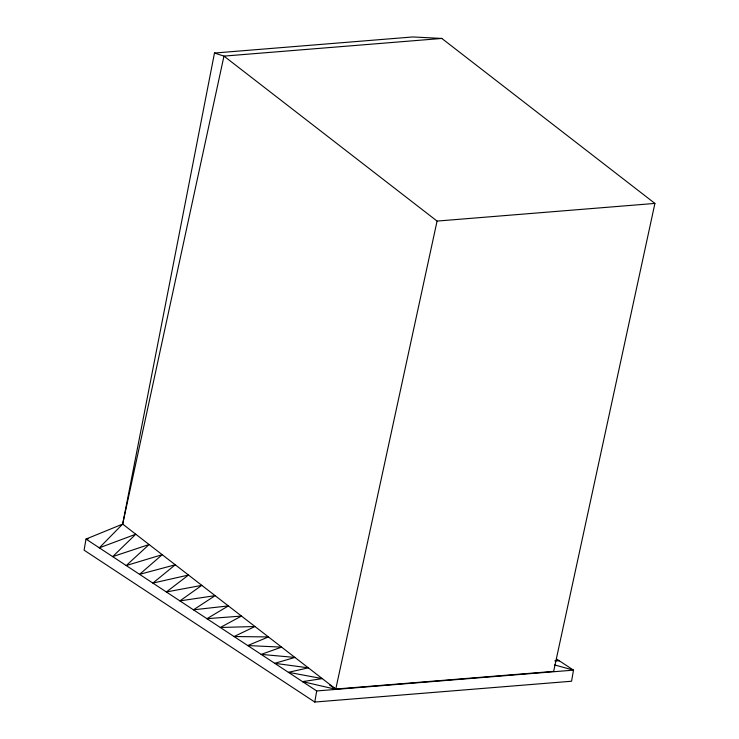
<?xml version="1.0" encoding="UTF-8"?>
<svg xmlns="http://www.w3.org/2000/svg" width="739" height="739" viewBox="0 0 739 739"><rect width="100%" height="100%" fill="white"/><g stroke="black" fill="none" stroke-linecap="round" stroke-linejoin="round"><path stroke-width="1.11" d="M314.759 702.05L316.698 690.956L86.01 539.073L84.08 550.167L314.759 702.05L571.561 681.229L573.501 670.134L556.513 658.957M88.31 538.888L86.01 539.073L122.674 524.071L336.171 689.376L302.537 681.635L322.269 678.614L288.386 672.314L308.366 667.853L274.705 663.308L294.926 657.442L261.153 654.385L281.614 647.133L247.731 645.553L268.442 636.935L234.051 636.538L254.992 626.524L220.296 627.485L241.487 616.067L206.938 618.691L228.379 605.915L193.461 609.814L215.132 595.652L179.91 600.89L201.821 585.353L166.358 591.967L188.51 575.044L152.871 583.089L175.263 564.79L139.579 574.342L162.21 554.684L126.23 565.547L149.102 544.532L112.679 556.624L135.791 534.223L99.322 547.839L122.674 524.071L214.486 53.032L412.861 36.95L441.82 38.446L654.92 203.419L553.631 671.381L335.774 689.044L437.072 221.081L223.963 56.109L214.486 53.032M122.674 524.071L223.963 56.109L441.82 38.446M437.072 221.081L654.92 203.419M302.537 681.635L304.828 681.45M316.698 690.956L573.501 670.134L554.583 664.934M554.823 660.851L559.349 660.814M329.566 685.025L336.171 689.376"/></g></svg>
